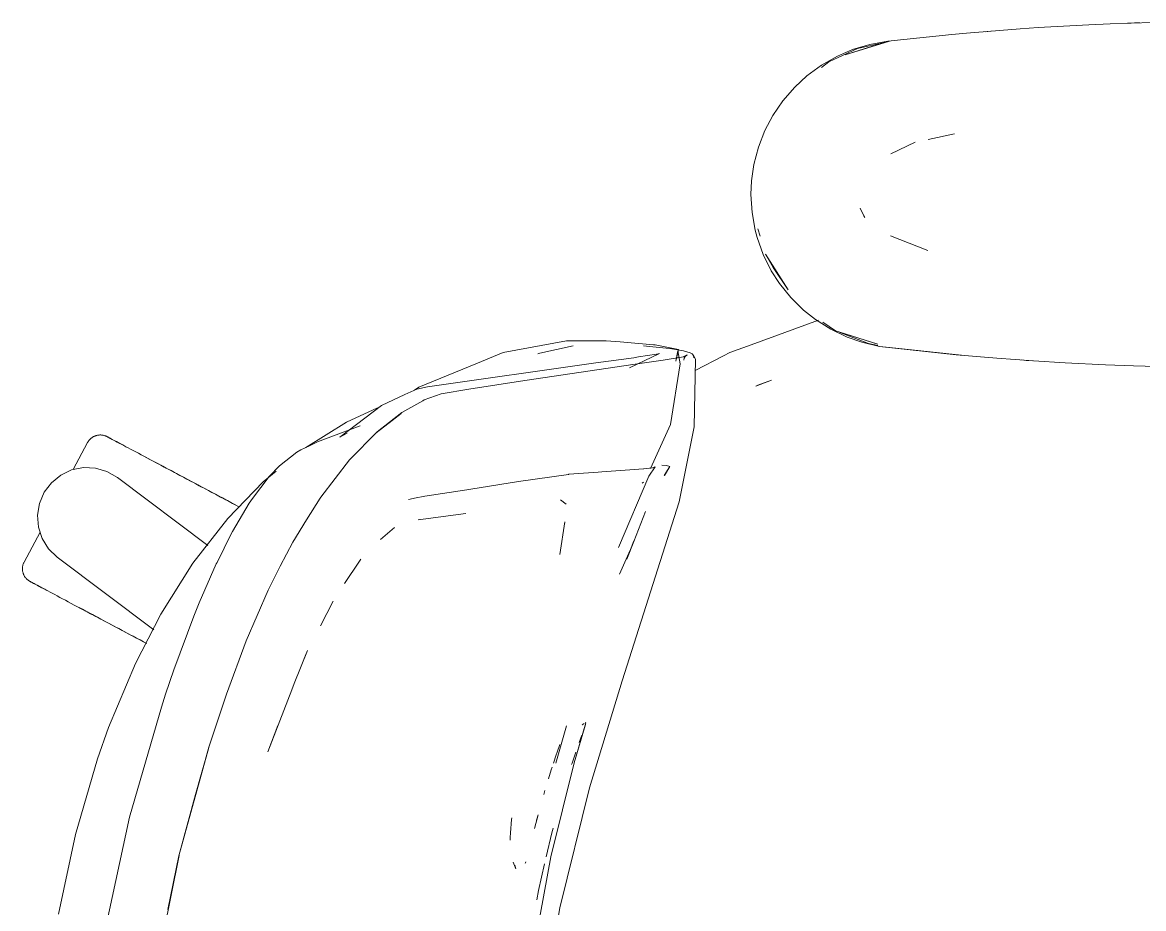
# Model space of a CAD drawing. Header units: millimetres. Extents: x 155927 to 295199, y -4084 to 97293.
# Drawn here: x 185124.6 to 185439, y 32228.1 to 32476.6 of the extents above; entities that cross this region are included whole.
import ezdxf

# ---------------------------------------------------------------- set-up
doc = ezdxf.new("R2010")
doc.units = ezdxf.units.MM
doc.header["$MEASUREMENT"] = 0
doc.layers.add('G-IMPT', color=8, linetype='CONTINUOUS', lineweight=9)
doc.layers.add('I-FURN', color=8, linetype='CONTINUOUS', lineweight=9)

msp = doc.modelspace()

# ---------------------------------------------------------------- linework, layer by layer
at = {"layer": 'G-IMPT'}
for p, q in [((185429.63, 32476.19), (185441.39, 32476.57)), ((185389.32, 32473.55), (185385.19, 32473.2)), ((185404.38, 32474.8), (185389.32, 32473.55)), ((185396.19, 32474.15), (185394.52, 32473.98)), ((185404.38, 32474.8), (185409.46, 32475.12)), ((185409.46, 32475.12), (185423.6, 32475.93)), ((185429.63, 32476.19), (185423.6, 32475.93)), ((185434.51, 32476.33), (185436.45, 32476.44)), ((185436.45, 32476.44), (185437.95, 32476.45)), ((185367.78, 32471.3), (185355.31, 32467.47)), ((185355.31, 32467.47), (185364.46, 32470.38)), ((185357.36, 32468.94), (185362.22, 32470.4)), ((185358.81, 32469.25), (185367.21, 32471.17)), ((185367.26, 32471.3), (185362.22, 32470.4)), ((185367.78, 32471.3), (185364.46, 32470.38)), ((185385.19, 32473.2), (185367.26, 32471.3)), ((185353.12, 32467.13), (185348.68, 32464.61)), ((185358.81, 32469.25), (185350.74, 32465.52)), ((185353.12, 32467.13), (185357.36, 32468.94)), ((185344.59, 32461.62), (185348.68, 32464.61)), ((185348.63, 32463.92), (185350.74, 32465.52)), ((185344.59, 32461.62), (185341.16, 32458.45)), ((185337.83, 32454.62), (185341.16, 32458.45)), ((185335, 32450.45), (185337.83, 32454.62)), ((185335, 32450.45), (185332.81, 32446.29)), ((185332.81, 32446.29), (185330.98, 32441.57)), ((185385.98, 32445.33), (185378.54, 32443.76)), ((185368.15, 32439.72), (185374.93, 32442.99)), ((185329.72, 32436.71), (185330.98, 32441.57)), ((185329.72, 32436.71), (185329.07, 32432.19)), ((185328.9, 32428.35), (185329.07, 32432.19)), ((185328.9, 32428.35), (185329.2, 32423.31)), ((185329.2, 32423.31), (185330.07, 32418.36)), ((185359.51, 32424.52), (185360.53, 32422.3)), ((185360.53, 32422.3), (185360.83, 32421.85)), ((185330.07, 32418.36), (185330.64, 32416.23)), ((185331.44, 32416.67), (185330.82, 32418.7)), ((185332.35, 32411.46), (185330.64, 32416.23)), ((185378.48, 32412.63), (185368.05, 32416.77)), ((185332.35, 32411.46), (185334.59, 32406.95)), ((185333, 32411.55), (185335.16, 32407.88)), ((185333, 32411.55), (185339.32, 32401.6)), ((185335.16, 32407.88), (185339.32, 32401.6)), ((185334.59, 32406.95), (185336.86, 32403.4)), ((185340.05, 32399.42), (185336.86, 32403.4)), ((185340.05, 32399.42), (185343.65, 32395.87)), ((185343.65, 32395.87), (185346.96, 32393.25)), ((185347.85, 32393.13), (185328.91, 32386.19)), ((185351.28, 32390.52), (185346.96, 32393.25)), ((185352.61, 32390.13), (185349.03, 32392.55)), ((185351.28, 32390.52), (185355.87, 32388.33)), ((185352.61, 32390.13), (185355.31, 32389.23)), ((185352.61, 32390.13), (185364.46, 32386.31)), ((185361.83, 32386.52), (185353.65, 32389.72)), ((185355.31, 32389.23), (185364.46, 32386.31)), ((185277.14, 32387.29), (185259.44, 32384.05)), ((185279, 32385.88), (185269.69, 32383.84)), ((185277.14, 32387.29), (185284.1, 32387.32)), ((185284.1, 32387.32), (185288.27, 32387.32)), ((185292.23, 32386.98), (185288.27, 32387.32)), ((185301.55, 32386.17), (185292.23, 32386.98)), ((185301.39, 32385.65), (185298.79, 32385.87)), ((185306.07, 32385.14), (185301.39, 32385.65)), ((185301.55, 32386.17), (185302.02, 32386.13)), ((185302.02, 32386.13), (185306.27, 32385.32)), ((185328.91, 32386.19), (185322.94, 32384)), ((185355.87, 32388.33), (185360, 32386.88)), ((185364.96, 32385.73), (185360, 32386.88)), ((185364.51, 32386.02), (185361.83, 32386.52)), ((185364.96, 32385.73), (185387.91, 32383.27)), ((185364.96, 32385.73), (185367.78, 32385.4)), ((185364.96, 32385.73), (185386.4, 32383.38)), ((185387.91, 32383.27), (185367.78, 32385.4)), ((185252.22, 32381.07), (185255.58, 32382.46)), ((185259.44, 32384.05), (185255.58, 32382.46)), ((185269.69, 32383.84), (185269.12, 32383.68)), ((185285.41, 32381.1), (185296.08, 32382.54)), ((185303.26, 32383.74), (185294.86, 32379.75)), ((185297.38, 32382.76), (185296.08, 32382.54)), ((185297.38, 32382.76), (185302.4, 32383.59)), ((185303.26, 32383.74), (185302.4, 32383.59)), ((185310.5, 32382.94), (185304.23, 32381.83)), ((185306.69, 32385.06), (185306.07, 32385.14)), ((185306.27, 32385.32), (185308.6, 32384.87)), ((185306.69, 32385.06), (185309.96, 32384.52)), ((185307.87, 32381.59), (185308.6, 32384.87)), ((185307.87, 32381.59), (185308.36, 32384.46)), ((185308.36, 32384.46), (185309.05, 32380.88)), ((185309.88, 32382.77), (185310.98, 32383.33)), ((185309.88, 32382.77), (185310.5, 32382.94)), ((185311.83, 32383.97), (185309.96, 32384.52)), ((185310.08, 32381.89), (185310.15, 32382.39)), ((185310.47, 32382.93), (185310.15, 32382.39)), ((185310.47, 32382.93), (185310.98, 32383.33)), ((185311.83, 32383.97), (185312.37, 32383.65)), ((185312.37, 32383.65), (185312.74, 32383.16)), ((185313.35, 32382.12), (185312.74, 32383.16)), ((185312.87, 32382.53), (185312.74, 32383.16)), ((185312.74, 32383.16), (185312.76, 32383.08)), ((185312.87, 32382.53), (185312.76, 32383.08)), ((185313.28, 32378.93), (185321.18, 32383.08)), ((185321.18, 32383.08), (185322.94, 32384)), ((185386.4, 32383.38), (185397.79, 32382.39)), ((185408.08, 32381.66), (185397.79, 32382.39)), ((185235.76, 32374.27), (185252.22, 32381.07)), ((185285.41, 32381.1), (185238.2, 32374.43)), ((185296.38, 32380.72), (185265.5, 32376.16)), ((185304.23, 32381.83), (185296.38, 32380.72)), ((185306.33, 32363.84), (185309.05, 32380.88)), ((185312.96, 32363.14), (185313.35, 32382.12)), ((185406.04, 32381.8), (185404.62, 32381.93)), ((185406.04, 32381.8), (185407.94, 32381.71)), ((185408.08, 32381.66), (185416.95, 32381.1)), ((185428.26, 32380.56), (185416.95, 32381.1)), ((185428.26, 32380.56), (185436.14, 32380.27)), ((185448.44, 32379.97), (185436.14, 32380.27)), ((185265.5, 32376.16), (185249.74, 32373.77)), ((185330.22, 32374.59), (185334.68, 32376.23)), ((185334.68, 32376.23), (185330.8, 32374.85)), ((185231.84, 32372.22), (185235.21, 32373.78)), ((185234.59, 32373.5), (185235.76, 32374.27)), ((185238.2, 32374.43), (185235.21, 32373.78)), ((185242.07, 32372.47), (185249.74, 32373.77)), ((185330.22, 32374.59), (185330.8, 32374.85)), ((185231.84, 32372.22), (185225.32, 32369.18)), ((185231.02, 32367.21), (185236.85, 32370.5)), ((185236.85, 32370.5), (185237.28, 32370.71)), ((185242.07, 32372.47), (185237.28, 32370.71)), ((185213.62, 32360.24), (185225.32, 32369.18)), ((185224.13, 32368.51), (185215.5, 32364.53)), ((185223.84, 32361.49), (185230.79, 32366.89)), ((185231.02, 32367.21), (185224.05, 32361.79)), ((185230.79, 32366.89), (185227.42, 32364.3)), ((185215.5, 32364.53), (185204.06, 32357.4)), ((185219.27, 32363.47), (185207.36, 32358.96)), ((185223.84, 32361.49), (185227.42, 32364.3)), ((185306.33, 32363.84), (185300.72, 32351.49)), ((185213.62, 32360.24), (185215.65, 32361.4)), ((185216.32, 32353.89), (185224.05, 32361.79)), ((185312.96, 32363.14), (185308.77, 32342.18)), ((185202.7, 32356.71), (185205.14, 32357.89)), ((185205.14, 32357.89), (185207.36, 32358.96)), ((185201.56, 32356.1), (185196.7, 32352.24)), ((185201.56, 32356.1), (185202.7, 32356.71)), ((185192.13, 32347.79), (185195.81, 32350.79)), ((185196.7, 32352.24), (185193.8, 32349.21)), ((185216.32, 32353.89), (185208.3, 32343.46)), ((185287.06, 32350.55), (185294.91, 32351.12)), ((185294.91, 32351.12), (185298.79, 32351.41)), ((185298.87, 32351.42), (185298.79, 32351.41)), ((185298.87, 32351.42), (185301.25, 32351.71)), ((185301.99, 32352), (185300.23, 32349.34)), ((185301.26, 32351.72), (185301.25, 32351.71)), ((185301.26, 32351.72), (185301.99, 32352)), ((185303.9, 32352.47), (185305.25, 32352.31)), ((185304.6, 32349.55), (185306.13, 32352.03)), ((185306.19, 32352.01), (185304.6, 32349.55)), ((185306.13, 32352.03), (185304.64, 32349.56)), ((185305.25, 32352.31), (185306.13, 32352.03)), ((185306.19, 32352.01), (185306.13, 32352.03)), ((185192.13, 32347.79), (185182.18, 32337.5)), ((185193.8, 32349.21), (185189.09, 32343.08)), ((185263.68, 32347.82), (185250.32, 32345.71)), ((185263.68, 32347.82), (185277.75, 32349.85)), ((185277.83, 32349.86), (185277.75, 32349.85)), ((185277.83, 32349.86), (185286.07, 32350.48)), ((185286.07, 32350.48), (185287.06, 32350.55)), ((185300.23, 32349.34), (185291.79, 32329.36)), ((185249.2, 32345.53), (185237.48, 32343.73)), ((185249.2, 32345.53), (185249.81, 32345.63)), ((185250.32, 32345.71), (185249.81, 32345.63)), ((185298.77, 32347.62), (185298.34, 32347.35)), ((185183.49, 32333.79), (185188.23, 32341.79)), ((185189.09, 32343.08), (185188.23, 32341.79)), ((185204.25, 32337.1), (185208.13, 32343.2)), ((185208.13, 32343.2), (185208.3, 32343.46)), ((185232.86, 32342.77), (185235.03, 32343.23)), ((185235.03, 32343.23), (185237.01, 32343.66)), ((185237.48, 32343.73), (185237.01, 32343.66)), ((185277.09, 32341.47), (185275.45, 32342.75)), ((185292.78, 32291.94), (185308.77, 32342.18)), ((185248.9, 32338.85), (185235.54, 32337.07)), ((185296.09, 32330.99), (185299.34, 32339.46)), ((185172.37, 32324.9), (185182.18, 32337.5)), ((185204.25, 32337.1), (185200.48, 32330.87)), ((185235.54, 32337.07), (185236.02, 32337.22)), ((185276.73, 32336.53), (185275.34, 32327.36)), ((185276.73, 32336.53), (185276.69, 32336.18)), ((185183.19, 32333.19), (185179.19, 32325.18)), ((185183.19, 32333.19), (185183.49, 32333.79)), ((185225.05, 32331.57), (185228.95, 32334.91)), ((185196.91, 32324.08), (185200.48, 32330.87)), ((185294.07, 32326.09), (185296.09, 32331.2)), ((185296.09, 32331.2), (185294.07, 32326.08)), ((185296.09, 32330.99), (185294.07, 32326.09)), ((185218.77, 32324.94), (185219.52, 32326.04)), ((185295.06, 32328.62), (185292.02, 32321.9)), ((185163.4, 32310.6), (185172.37, 32324.9)), ((185178.97, 32324.74), (185174.19, 32313.78)), ((185178.97, 32324.74), (185179.19, 32325.18)), ((185196.91, 32324.08), (185193.52, 32317.36)), ((185218.77, 32324.94), (185215.28, 32319.81)), ((185215.28, 32319.81), (185214.88, 32319.23)), ((185187.34, 32303.13), (185193.52, 32317.36)), ((185174.19, 32313.78), (185172.72, 32310.1)), ((185211.75, 32314.33), (185208.21, 32307.36)), ((185156.3, 32296.82), (185163.4, 32310.6)), ((185167.11, 32295.03), (185172.72, 32310.1)), ((185181.88, 32288.25), (185187.34, 32303.13)), ((185200.85, 32291.17), (185204.57, 32300.5)), ((185204.57, 32300.5), (185203.58, 32298.25)), ((185148.79, 32278.85), (185156.3, 32296.82)), ((185167.11, 32295.03), (185164.77, 32288.21)), ((185200.19, 32289.44), (185200.85, 32291.17)), ((185283.59, 32261.96), (185292.78, 32291.94)), ((185163.58, 32284.6), (185164.77, 32288.21)), ((185181.88, 32288.25), (185176.88, 32273.33)), ((185193.47, 32272), (185200.19, 32289.44)), ((185163.58, 32284.6), (185154.64, 32253.77)), ((185148.79, 32278.85), (185145.71, 32270.12)), ((185193.47, 32272), (185196.2, 32279.43)), ((185274.17, 32268.91), (185277.21, 32279.34)), ((185279.36, 32268.92), (185282.63, 32280.14)), ((185279.36, 32268.92), (185282.48, 32279.74)), ((185279.36, 32268.92), (185282.43, 32279.45)), ((185281.54, 32279.6), (185282.15, 32279.98)), ((185281.54, 32279.6), (185281.75, 32279.75)), ((185282.43, 32279.45), (185282.48, 32279.74)), ((185282.63, 32280.14), (185282.5, 32280.38)), ((185280.74, 32274.69), (185281.09, 32275.66)), ((185281.09, 32275.66), (185281.49, 32276.73)), ((185168.49, 32242.84), (185176.88, 32273.33)), ((185168.49, 32242.84), (185176.92, 32273.25)), ((185173.15, 32260.08), (185176.92, 32273.25)), ((185275.29, 32274.09), (185274.53, 32271.93)), ((185145.71, 32270.12), (185139.54, 32248.87)), ((185274.28, 32271.21), (185273.51, 32268.91)), ((185274.28, 32271.21), (185274.53, 32271.93)), ((185278.74, 32268.91), (185279.47, 32271.14)), ((185279.76, 32271.94), (185279.47, 32271.14)), ((185272.88, 32266.99), (185272.1, 32264.5)), ((185272.82, 32242.6), (185279.36, 32268.92)), ((185273.13, 32267.77), (185272.88, 32266.99)), ((185278.74, 32268.91), (185278.59, 32268.46)), ((185173.15, 32260.08), (185168.49, 32242.84)), ((185271.1, 32261.2), (185270.77, 32260.08)), ((185283.59, 32261.96), (185275.28, 32228.28)), ((185147.97, 32222.98), (185154.64, 32253.77)), ((185261.77, 32253.06), (185261.81, 32253.54)), ((185269.19, 32254.41), (185268.2, 32250.55)), ((185269.19, 32254.41), (185268.8, 32252.89)), ((185261.5, 32249.35), (185261.77, 32253.06)), ((185273.05, 32249.33), (185273.39, 32250.62)), ((185139.54, 32248.87), (185134.73, 32226.51)), ((185261.39, 32247.28), (185261.4, 32247.98)), ((185261.5, 32249.35), (185261.4, 32247.98)), ((185271.5, 32242.58), (185273.05, 32249.33)), ((185162.32, 32211.71), (185168.53, 32242.95)), ((185168.53, 32242.95), (185162.32, 32211.79)), ((185168.49, 32242.84), (185165.42, 32227.81)), ((185262.93, 32239.19), (185262.24, 32241.14)), ((185265.6, 32240.87), (185265.73, 32241.2)), ((185265.63, 32240.87), (185265.73, 32241.2)), ((185272.82, 32242.6), (185267.89, 32215.93)), ((185262.93, 32239.19), (185262.71, 32240.24)), ((185269.34, 32233.19), (185271.04, 32240.61)), ((185268.87, 32230.55), (185269.34, 32233.19)), ((185275.28, 32228.28), (185269.02, 32190.54))]:
    msp.add_line(p, q, dxfattribs=at)
at = {"layer": 'I-FURN'}
for p, q in [((185144.18, 32360.19), (185144.31, 32360.28)), ((185144.31, 32360.28), (185144.45, 32360.36)), ((185144.45, 32360.36), (185144.59, 32360.44)), ((185144.59, 32360.44), (185144.73, 32360.51)), ((185144.73, 32360.51), (185144.88, 32360.57)), ((185144.88, 32360.57), (185145.03, 32360.64)), ((185145.03, 32360.64), (185145.18, 32360.69)), ((185145.18, 32360.69), (185145.34, 32360.74)), ((185145.34, 32360.74), (185145.49, 32360.78)), ((185145.49, 32360.78), (185145.65, 32360.81)), ((185145.65, 32360.81), (185145.81, 32360.84)), ((185145.81, 32360.84), (185145.97, 32360.87)), ((185145.97, 32360.87), (185146.13, 32360.88)), ((185146.13, 32360.88), (185146.29, 32360.89)), ((185146.29, 32360.89), (185146.45, 32360.9)), ((185146.45, 32360.9), (185146.61, 32360.89)), ((185146.61, 32360.89), (185146.77, 32360.88)), ((185146.77, 32360.88), (185146.93, 32360.87)), ((185146.93, 32360.87), (185147.09, 32360.85)), ((185147.09, 32360.85), (185147.25, 32360.82)), ((185147.25, 32360.82), (185147.41, 32360.78)), ((185147.41, 32360.78), (185147.56, 32360.74)), ((185147.56, 32360.74), (185147.72, 32360.69)), ((185147.72, 32360.69), (185147.87, 32360.64)), ((185147.87, 32360.64), (185148.02, 32360.58)), ((185148.02, 32360.58), (185148.17, 32360.52)), ((185148.17, 32360.52), (185148.31, 32360.44)), ((185148.31, 32360.44), (185148.35, 32360.42)), ((185148.35, 32360.42), (185148.37, 32360.41)), ((185148.36, 32360.42), (185148.35, 32360.42)), ((185148.4, 32360.4), (185148.36, 32360.42)), ((185148.37, 32360.41), (185148.43, 32360.38)), ((185148.48, 32360.36), (185148.4, 32360.4)), ((185148.43, 32360.38), (185148.53, 32360.33)), ((185148.6, 32360.29), (185148.48, 32360.36)), ((185148.53, 32360.33), (185148.67, 32360.25)), ((185148.76, 32360.2), (185148.6, 32360.29)), ((185148.67, 32360.25), (185148.85, 32360.16)), ((185142.9, 32358.76), (185138.87, 32351.18)), ((185142.9, 32358.76), (185142.98, 32358.9)), ((185142.98, 32358.9), (185143.06, 32359.04)), ((185143.06, 32359.04), (185143.15, 32359.17)), ((185143.15, 32359.17), (185143.25, 32359.3)), ((185143.25, 32359.3), (185143.35, 32359.43)), ((185143.35, 32359.43), (185143.45, 32359.55)), ((185143.45, 32359.55), (185143.56, 32359.67)), ((185143.56, 32359.67), (185143.68, 32359.78)), ((185143.68, 32359.78), (185143.79, 32359.89)), ((185143.79, 32359.89), (185143.92, 32359.99)), ((185143.92, 32359.99), (185144.04, 32360.09)), ((185144.04, 32360.09), (185144.18, 32360.19)), ((185148.97, 32360.1), (185148.76, 32360.2)), ((185148.85, 32360.16), (185149.07, 32360.04)), ((185149.21, 32359.97), (185148.97, 32360.1)), ((185149.07, 32360.04), (185149.33, 32359.9)), ((185149.49, 32359.82), (185149.21, 32359.97)), ((185149.33, 32359.9), (185149.63, 32359.75)), ((185149.8, 32359.65), (185149.49, 32359.82)), ((185149.63, 32359.75), (185149.96, 32359.57)), ((185150.16, 32359.46), (185149.8, 32359.65)), ((185149.96, 32359.57), (185150.33, 32359.37)), ((185150.55, 32359.25), (185150.16, 32359.46)), ((185150.33, 32359.37), (185150.74, 32359.15)), ((185150.98, 32359.03), (185150.55, 32359.25)), ((185150.74, 32359.15), (185151.19, 32358.91)), ((185151.45, 32358.78), (185150.98, 32359.03)), ((185151.19, 32358.91), (185151.67, 32358.66)), ((185151.95, 32358.51), (185151.45, 32358.78)), ((185151.67, 32358.66), (185152.19, 32358.38)), ((185152.48, 32358.23), (185151.95, 32358.51)), ((185152.19, 32358.38), (185152.74, 32358.09)), ((185153.05, 32357.92), (185152.48, 32358.23)), ((185152.74, 32358.09), (185153.33, 32357.78)), ((185153.65, 32357.6), (185153.05, 32357.92)), ((185154.29, 32357.27), (185153.65, 32357.6)), ((185154.95, 32356.91), (185154.29, 32357.27)), ((185155.65, 32356.55), (185154.95, 32356.91)), ((185156.37, 32356.16), (185155.65, 32356.55)), ((185157.12, 32355.76), (185156.37, 32356.16)), ((185157.89, 32355.35), (185157.12, 32355.76)), ((185158.69, 32354.92), (185157.89, 32355.35)), ((185159.52, 32354.49), (185158.69, 32354.92)), ((185159.07, 32354.72), (185159.91, 32354.28)), ((185160.37, 32354.04), (185159.52, 32354.49)), ((185159.91, 32354.28), (185160.76, 32353.82)), ((185161.23, 32353.57), (185160.37, 32354.04)), ((185135.36, 32349.64), (185138.41, 32351.08)), ((185138.41, 32351.08), (185141.72, 32351.75)), ((185141.72, 32351.75), (185145.09, 32351.61)), ((185145.09, 32351.61), (185148.33, 32350.67)), ((185160.76, 32353.82), (185161.64, 32353.36)), ((185162.12, 32353.1), (185161.23, 32353.57)), ((185161.64, 32353.36), (185162.54, 32352.88)), ((185163.03, 32352.62), (185162.12, 32353.1)), ((185162.54, 32352.88), (185163.45, 32352.4)), ((185163.95, 32352.13), (185163.03, 32352.62)), ((185163.45, 32352.4), (185164.38, 32351.9)), ((185164.89, 32351.63), (185163.95, 32352.13)), ((185164.38, 32351.9), (185165.32, 32351.4)), ((185165.84, 32351.13), (185164.89, 32351.63)), ((185165.32, 32351.4), (185166.28, 32350.89)), ((185166.8, 32350.61), (185165.84, 32351.13)), ((185166.28, 32350.89), (185167.25, 32350.38)), ((185132.75, 32347.51), (185135.36, 32349.64)), ((185148.33, 32350.67), (185151.25, 32348.98)), ((185151.25, 32348.98), (185176.56, 32329.9)), ((185167.78, 32350.1), (185166.8, 32350.61)), ((185167.25, 32350.38), (185168.23, 32349.86)), ((185168.76, 32349.57), (185167.78, 32350.1)), ((185168.23, 32349.86), (185169.22, 32349.33)), ((185169.75, 32349.05), (185168.76, 32349.57)), ((185169.22, 32349.33), (185170.21, 32348.8)), ((185170.75, 32348.52), (185169.75, 32349.05)), ((185170.21, 32348.8), (185171.21, 32348.27)), ((185171.75, 32347.98), (185170.75, 32348.52)), ((185171.21, 32348.27), (185172.21, 32347.74)), ((185172.75, 32347.45), (185171.75, 32347.98)), ((185172.21, 32347.74), (185173.22, 32347.2)), ((185129.39, 32341.71), (185130.71, 32344.82)), ((185130.71, 32344.82), (185132.75, 32347.51)), ((185173.76, 32346.91), (185172.75, 32347.45)), ((185173.22, 32347.2), (185174.22, 32346.67)), ((185174.76, 32346.38), (185173.76, 32346.91)), ((185174.22, 32346.67), (185175.23, 32346.13)), ((185175.77, 32345.85), (185174.76, 32346.38)), ((185175.23, 32346.13), (185176.23, 32345.6)), ((185176.77, 32345.32), (185175.77, 32345.85)), ((185176.23, 32345.6), (185177.22, 32345.07)), ((185177.76, 32344.79), (185176.77, 32345.32)), ((185177.22, 32345.07), (185178.22, 32344.55)), ((185178.75, 32344.26), (185177.76, 32344.79)), ((185178.22, 32344.55), (185179.2, 32344.02)), ((185128.84, 32338.39), (185129.39, 32341.71)), ((185179.73, 32343.74), (185178.75, 32344.26)), ((185179.2, 32344.02), (185180.17, 32343.5)), ((185180.7, 32343.23), (185179.73, 32343.74)), ((185180.17, 32343.5), (185181.14, 32342.99)), ((185181.65, 32342.72), (185180.7, 32343.23)), ((185181.14, 32342.99), (185182.09, 32342.49)), ((185182.6, 32342.22), (185181.65, 32342.72)), ((185182.09, 32342.49), (185183.03, 32341.99)), ((185183.53, 32341.72), (185182.6, 32342.22)), ((185183.03, 32341.99), (185183.95, 32341.5)), ((185184.44, 32341.24), (185183.53, 32341.72)), ((185183.95, 32341.5), (185184.85, 32341.02)), ((185129.11, 32335.02), (185128.84, 32338.39)), ((185185.34, 32340.76), (185184.44, 32341.24)), ((185129.56, 32333.67), (185125.09, 32325.26)), ((185130.17, 32331.82), (185129.11, 32335.02)), ((185131.97, 32328.97), (185130.17, 32331.82)), ((185134.4, 32326.63), (185131.97, 32328.97)), ((185161.47, 32306.23), (185134.4, 32326.63)), ((185124.62, 32323.52), (185124.63, 32323.68)), ((185124.62, 32323.36), (185124.62, 32323.52)), ((185124.62, 32323.2), (185124.62, 32323.36)), ((185124.63, 32323.04), (185124.62, 32323.2)), ((185124.63, 32323.68), (185124.64, 32323.84)), ((185124.65, 32322.88), (185124.63, 32323.04)), ((185124.64, 32323.84), (185124.67, 32324)), ((185124.67, 32322.72), (185124.65, 32322.88)), ((185124.67, 32324), (185124.7, 32324.16)), ((185124.7, 32322.56), (185124.67, 32322.72)), ((185124.7, 32324.16), (185124.73, 32324.32)), ((185124.73, 32322.4), (185124.7, 32322.56)), ((185124.73, 32324.32), (185124.77, 32324.47)), ((185124.77, 32324.47), (185124.82, 32324.63)), ((185124.82, 32324.63), (185124.87, 32324.78)), ((185124.87, 32324.78), (185124.93, 32324.93)), ((185124.93, 32324.93), (185125, 32325.08)), ((185125, 32325.08), (185125.07, 32325.22)), ((185125.07, 32325.22), (185125.09, 32325.26)), ((185124.78, 32322.25), (185124.73, 32322.4)), ((185124.82, 32322.09), (185124.78, 32322.25)), ((185124.88, 32321.94), (185124.82, 32322.09)), ((185124.94, 32321.79), (185124.88, 32321.94)), ((185125, 32321.64), (185124.94, 32321.79)), ((185125.08, 32321.5), (185125, 32321.64)), ((185125.15, 32321.36), (185125.08, 32321.5)), ((185125.24, 32321.22), (185125.15, 32321.36)), ((185125.33, 32321.08), (185125.24, 32321.22)), ((185125.42, 32320.95), (185125.33, 32321.08)), ((185125.52, 32320.83), (185125.42, 32320.95)), ((185125.62, 32320.7), (185125.52, 32320.83)), ((185125.73, 32320.58), (185125.62, 32320.7)), ((185125.85, 32320.47), (185125.73, 32320.58)), ((185125.96, 32320.36), (185125.85, 32320.47)), ((185126.09, 32320.26), (185125.96, 32320.36)), ((185126.21, 32320.16), (185126.09, 32320.26)), ((185126.34, 32320.06), (185126.21, 32320.16)), ((185126.48, 32319.97), (185126.34, 32320.06)), ((185126.61, 32319.89), (185126.48, 32319.97)), ((185126.75, 32319.81), (185126.61, 32319.89)), ((185126.76, 32319.81), (185126.75, 32319.81)), ((185126.75, 32319.81), (185126.78, 32319.8)), ((185126.8, 32319.78), (185126.76, 32319.81)), ((185126.78, 32319.8), (185126.84, 32319.77)), ((185126.88, 32319.74), (185126.8, 32319.78)), ((185126.84, 32319.77), (185126.94, 32319.71)), ((185127.01, 32319.68), (185126.88, 32319.74)), ((185126.94, 32319.71), (185127.08, 32319.64)), ((185127.17, 32319.59), (185127.01, 32319.68)), ((185127.08, 32319.64), (185127.26, 32319.54)), ((185127.37, 32319.48), (185127.17, 32319.59)), ((185127.26, 32319.54), (185127.48, 32319.43)), ((185127.61, 32319.35), (185127.37, 32319.48)), ((185127.48, 32319.43), (185127.73, 32319.29)), ((185127.89, 32319.21), (185127.61, 32319.35)), ((185127.73, 32319.29), (185128.03, 32319.13)), ((185128.21, 32319.04), (185127.89, 32319.21)), ((185128.03, 32319.13), (185128.37, 32318.95)), ((185128.56, 32318.85), (185128.21, 32319.04)), ((185128.37, 32318.95), (185128.74, 32318.75)), ((185128.96, 32318.64), (185128.56, 32318.85)), ((185128.74, 32318.75), (185129.15, 32318.54)), ((185129.39, 32318.41), (185128.96, 32318.64)), ((185129.15, 32318.54), (185129.6, 32318.3)), ((185129.85, 32318.16), (185129.39, 32318.41)), ((185129.6, 32318.3), (185130.08, 32318.04)), ((185130.35, 32317.9), (185129.85, 32318.16)), ((185130.08, 32318.04), (185130.59, 32317.77)), ((185130.89, 32317.61), (185130.35, 32317.9)), ((185130.59, 32317.77), (185131.15, 32317.47)), ((185131.46, 32317.31), (185130.89, 32317.61)), ((185131.15, 32317.47), (185131.73, 32317.16)), ((185131.73, 32317.16), (185132.35, 32316.84)), ((185132.35, 32316.84), (185132.99, 32316.49)), ((185132.99, 32316.49), (185133.67, 32316.13)), ((185133.67, 32316.13), (185134.38, 32315.76)), ((185134.38, 32315.76), (185135.11, 32315.36)), ((185135.11, 32315.36), (185135.88, 32314.96)), ((185135.88, 32314.96), (185136.66, 32314.54)), ((185136.66, 32314.54), (185137.48, 32314.11)), ((185137.48, 32314.11), (185138.31, 32313.66)), ((185138.31, 32313.66), (185139.17, 32313.21)), ((185139.17, 32313.21), (185140.04, 32312.74)), ((185140.04, 32312.74), (185140.94, 32312.27)), ((185141.43, 32312.01), (185140.53, 32312.49)), ((185140.94, 32312.27), (185141.85, 32311.78)), ((185142.35, 32311.51), (185141.43, 32312.01)), ((185141.85, 32311.78), (185142.78, 32311.29)), ((185143.29, 32311.02), (185142.35, 32311.51)), ((185142.78, 32311.29), (185143.73, 32310.78)), ((185144.24, 32310.51), (185143.29, 32311.02)), ((185143.73, 32310.78), (185144.69, 32310.28)), ((185145.21, 32310), (185144.24, 32310.51)), ((185144.69, 32310.28), (185145.65, 32309.76)), ((185146.18, 32309.48), (185145.21, 32310)), ((185145.65, 32309.76), (185146.63, 32309.24)), ((185147.16, 32308.96), (185146.18, 32309.48)), ((185146.63, 32309.24), (185147.62, 32308.72)), ((185148.16, 32308.43), (185147.16, 32308.96)), ((185147.62, 32308.72), (185148.61, 32308.19)), ((185149.15, 32307.9), (185148.16, 32308.43)), ((185148.61, 32308.19), (185149.61, 32307.66)), ((185150.15, 32307.37), (185149.15, 32307.9)), ((185149.61, 32307.66), (185150.62, 32307.12)), ((185151.16, 32306.83), (185150.15, 32307.37)), ((185150.62, 32307.12), (185151.62, 32306.59)), ((185152.16, 32306.3), (185151.16, 32306.83)), ((185151.62, 32306.59), (185152.63, 32306.05)), ((185153.17, 32305.76), (185152.16, 32306.3)), ((185152.63, 32306.05), (185153.63, 32305.52)), ((185154.17, 32305.23), (185153.17, 32305.76)), ((185153.63, 32305.52), (185154.63, 32304.99)), ((185155.17, 32304.7), (185154.17, 32305.23)), ((185154.63, 32304.99), (185155.63, 32304.46)), ((185156.16, 32304.17), (185155.17, 32304.7)), ((185155.63, 32304.46), (185156.62, 32303.93)), ((185157.15, 32303.65), (185156.16, 32304.17)), ((185156.62, 32303.93), (185157.6, 32303.41)), ((185158.13, 32303.13), (185157.15, 32303.65)), ((185157.6, 32303.41), (185158.58, 32302.89)), ((185159.1, 32302.61), (185158.13, 32303.13)), ((185158.58, 32302.89), (185159.54, 32302.38))]:
    msp.add_line(p, q, dxfattribs=at)

doc.saveas('drawing.dxf')
